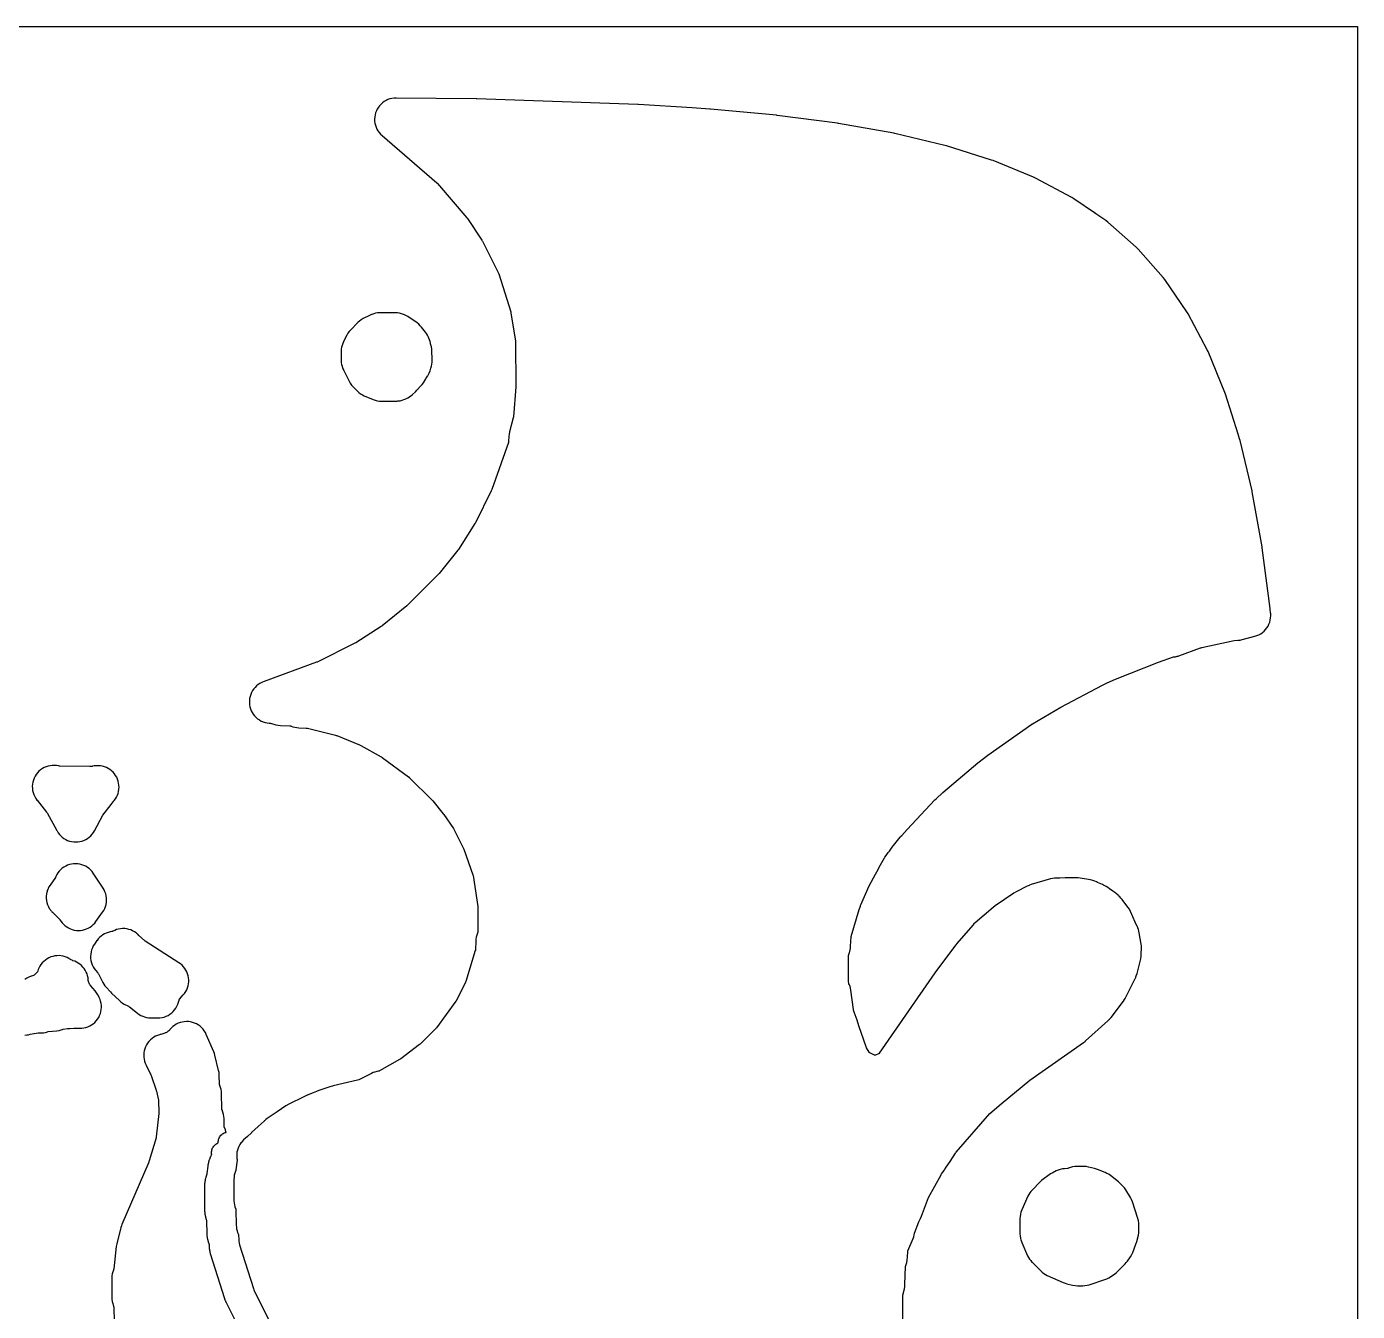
# Model space of a CAD drawing. Header units: millimetres. Extents: x 0 to 300, y 0 to 300.
# Drawn here: x 144.1 to 300, y 149.5 to 300 of the extents above; entities that cross this region are included whole.
import ezdxf

# ---------------------------------------------------------------- set-up
doc = ezdxf.new("R2010")
doc.units = ezdxf.units.MM
doc.layers.add('CUT', color=7, linetype='CONTINUOUS')

msp = doc.modelspace()

# ---------------------------------------------------------------- linework, layer by layer
at = {"layer": 'CUT'}
for points in [[(0, 299.9386), (0.0029, 299.9971), (0.0614, 300), (299.9341, 300), (299.9926, 299.9971), (299.9954, 299.9386), (299.9954, 0.0614), (299.9926, 0.0029), (299.9341, 0), (0.0614, 0), (0.0029, 0.0029), (0, 0.0614)], [(182.3414, 257.8111), (182.8526, 257.2998), (183.0315, 257.1375), (183.2252, 256.9931), (183.4319, 256.8682), (183.6497, 256.7637), (184.6932, 256.3241), (184.7008, 256.3209), (184.935, 256.2357), (185.1765, 256.1742), (185.423, 256.1371), (185.672, 256.1247), (187.2689, 256.125), (187.5203, 256.1378), (187.5995, 256.1499), (187.6274, 256.1513), (187.8556, 256.1846), (188.0799, 256.2389), (188.2981, 256.3135), (188.5086, 256.408), (188.7381, 256.524), (188.931, 256.6325), (189.1135, 256.7576), (189.2842, 256.8983), (189.6543, 257.2319), (189.8215, 257.3976), (190.2915, 257.9093), (190.4439, 258.0919), (190.5782, 258.2881), (190.8569, 258.7399), (190.9187, 258.8215), (191.0604, 259.0589), (191.0798, 259.1014), (191.1189, 259.1648), (191.2586, 259.4245), (191.3668, 259.6989), (191.4643, 259.9964), (191.4643, 259.9965), (191.526, 260.2194), (191.5669, 260.447), (191.5866, 260.6774), (191.5983, 260.9774), (191.5997, 261.1223), (191.5997, 261.1227), (191.5997, 261.1242), (191.5838, 261.9575), (191.5838, 261.9577), (191.5838, 261.9598), (191.5639, 262.2303), (191.5148, 262.4971), (191.5071, 262.5293), (191.5031, 262.551), (191.4271, 262.8614), (191.41, 262.9328), (191.4081, 262.9393), (191.3686, 263.1005), (191.3073, 263.3106), (191.2279, 263.5145), (191.1309, 263.7107), (191.0397, 263.8767), (190.9312, 264.0558), (190.808, 264.2253), (190.3673, 264.7811), (190.2045, 264.9668), (190.0242, 265.1355), (189.8282, 265.2856), (188.7519, 266.0283), (188.5246, 266.1679), (188.2838, 266.2824), (188.2637, 266.2907), (188.0302, 266.3736), (187.7896, 266.4329), (187.5443, 266.4681), (187.2967, 266.4789), (185.4344, 266.4676), (185.2053, 266.4557), (184.9783, 266.4228), (184.7552, 266.3693), (184.538, 266.2955), (184.5181, 266.2866), (184.4914, 266.2776), (184.2754, 266.1808), (183.5352, 265.8058), (183.3039, 265.6728), (183.0882, 265.5158), (182.8904, 265.3368), (182.887, 265.3333), (182.0576, 264.4978), (181.8809, 264.2998), (181.7262, 264.0842), (181.5953, 263.8534), (181.2224, 263.1068), (181.2186, 263.0991), (181.2156, 263.0932), (181.1219, 262.8814), (181.0481, 262.662), (180.995, 262.4366), (180.963, 262.2073), (180.9523, 261.9759), (180.9524, 260.8945), (180.9632, 260.6634), (180.9952, 260.4344), (181.0483, 260.2093), (181.0558, 260.1867), (181.0593, 260.1723), (181.1333, 259.9544), (181.1441, 259.9303), (181.1468, 259.9223), (181.2398, 259.7148), (181.873, 258.4576), (182.0049, 258.2271), (182.1605, 258.0119), (182.338, 257.8145), (182.3389, 257.8135)], [(147.9287, 205.3874), (148.094, 205.2089), (148.2758, 205.0473), (148.4724, 204.9041), (148.682, 204.7807), (148.9027, 204.6783), (149.1322, 204.5978), (149.3685, 204.54), (149.6093, 204.5054), (149.8523, 204.4944), (150.0952, 204.507), (150.3357, 204.5432), (150.5716, 204.6026), (150.8006, 204.6847), (151.0205, 204.7886), (151.2293, 204.9134), (151.425, 205.0579), (151.6057, 205.2207), (151.7697, 205.4003), (151.9155, 205.595), (152.0417, 205.803), (153.0334, 207.6324), (153.9815, 208.8691), (154.226, 209.188), (154.2646, 209.2384), (154.2805, 209.2591), (154.3509, 209.3449), (154.495, 209.5388), (154.6196, 209.7458), (154.7237, 209.9638), (154.8063, 210.1908), (154.8665, 210.4248), (154.9039, 210.6634), (154.9181, 210.9046), (154.909, 211.146), (154.8766, 211.3854), (154.8212, 211.6205), (154.7434, 211.8492), (154.6439, 212.0694), (154.5236, 212.2788), (154.3836, 212.4758), (154.2253, 212.6582), (154.0502, 212.8246), (153.8598, 212.9733), (153.6559, 213.1028), (153.4405, 213.2122), (153.2155, 213.3002), (152.9831, 213.3661), (152.7454, 213.4092), (152.5046, 213.4292), (152.2631, 213.4259), (152.023, 213.3992), (151.8281, 213.3583), (151.8264, 213.3582), (151.8182, 213.3575), (151.7694, 213.3539), (151.5156, 213.3347), (147.9752, 213.3661), (147.9588, 213.3667), (147.8424, 213.3946), (147.5989, 213.4402), (147.352, 213.4616), (147.1042, 213.4584), (146.858, 213.4306), (146.6157, 213.3787), (146.3798, 213.303), (146.1525, 213.2043), (145.9361, 213.0836), (145.7327, 212.942), (145.5443, 212.7811), (145.3727, 212.6022), (145.2198, 212.4073), (145.0868, 212.1982), (144.9753, 211.9769), (144.8861, 211.7457), (144.8203, 211.5068), (144.7785, 211.2625), (144.7611, 211.0154), (144.7682, 210.7677), (144.7998, 210.5219), (144.8556, 210.2805), (144.935, 210.0457), (145.0372, 209.82), (145.1613, 209.6055), (145.3061, 209.4044), (145.3183, 209.3891), (146.4258, 208.0004), (146.4291, 207.9962), (146.4748, 207.9282), (146.4842, 207.9121), (147.6192, 205.8514), (147.654, 205.7882), (147.7816, 205.5811)], [(149.0053, 194.4218), (149.2227, 194.319), (149.4489, 194.2375), (149.6819, 194.1782), (149.9196, 194.1415), (150.1596, 194.1278), (150.3999, 194.1373), (150.6381, 194.1698), (150.8722, 194.225), (151.0998, 194.3025), (151.319, 194.4014), (151.5276, 194.521), (151.7238, 194.6601), (151.9057, 194.8173), (152.0716, 194.9913), (152.2201, 195.1805), (152.9947, 196.2715), (153.1289, 196.4821), (153.2415, 196.7051), (153.3313, 196.9382), (153.3973, 197.1791), (153.439, 197.4254), (153.4558, 197.6746), (153.4478, 197.9243), (153.4148, 198.1719), (153.3574, 198.4149), (153.2759, 198.6511), (153.1713, 198.8779), (153.0446, 199.0931), (151.9044, 200.8257), (151.7603, 201.0228), (151.5978, 201.205), (151.4182, 201.3704), (151.2234, 201.5176), (151.0151, 201.645), (150.7954, 201.7515), (150.5664, 201.836), (150.3302, 201.8979), (150.0891, 201.9363), (149.8453, 201.9511), (149.6014, 201.9421), (149.3594, 201.9093), (149.1218, 201.853), (148.8909, 201.7738), (148.6687, 201.6725), (148.4575, 201.55), (148.2593, 201.4075), (148.0759, 201.2463), (147.9091, 201.068), (147.7605, 200.8743), (147.6315, 200.667), (147.5233, 200.4481), (147.5225, 200.4462), (147.5142, 200.4282), (147.474, 200.3565), (147.463, 200.3399), (146.8413, 199.4504), (146.7122, 199.2452), (146.7115, 199.2438), (146.7106, 199.2425), (146.675, 199.1711), (146.6035, 199.0284), (146.6024, 199.0255), (146.601, 199.0228), (146.5674, 198.9345), (146.5164, 198.8022), (146.5152, 198.7976), (146.5135, 198.7933), (146.4873, 198.6969), (146.4516, 198.5685), (146.4506, 198.5624), (146.4489, 198.5564), (146.4319, 198.4556), (146.4098, 198.3297), (146.4092, 198.3219), (146.4079, 198.3143), (146.4007, 198.2114), (146.3913, 198.088), (146.3915, 198.0786), (146.3908, 198.0694), (146.3938, 197.9661), (146.3963, 197.8456), (146.3976, 197.8347), (146.3979, 197.8239), (146.4109, 197.7217), (146.4247, 197.6048), (146.4274, 197.5925), (146.4289, 197.5803), (146.4518, 197.4805), (146.4764, 197.3679), (146.4807, 197.3545), (146.4838, 197.341), (146.5161, 197.2446), (146.5507, 197.1371), (146.5569, 197.1227), (146.5618, 197.1081), (146.603, 197.0163), (146.647, 196.9146), (146.6554, 196.8996), (146.6623, 196.8841), (146.7118, 196.7976), (146.7645, 196.7025), (146.7751, 196.687), (146.7843, 196.671), (146.8414, 196.5907), (146.9019, 196.5028), (146.915, 196.4872), (146.9266, 196.4709), (146.9906, 196.3975), (147.0581, 196.3173), (147.0737, 196.302), (147.0879, 196.2857), (147.1578, 196.2198), (147.2314, 196.1478), (147.2497, 196.1331), (147.2665, 196.1172), (147.3826, 196.0181), (147.3885, 196.0123), (147.9774, 195.4063), (147.989, 195.3938), (148.0337, 195.3392), (148.0436, 195.3254), (148.118, 195.2165), (148.2631, 195.0248), (148.426, 194.8479), (148.6051, 194.6875), (148.7988, 194.545)], [(151.8919, 189.886), (152.0253, 189.6696), (152.18, 189.4679), (152.422, 189.1834), (152.437, 189.1647), (152.4917, 189.082), (152.5031, 189.0609), (153.0118, 188.0428), (153.1242, 187.8416), (153.2547, 187.6516), (153.4021, 187.4745), (153.9032, 186.9257), (154.0314, 186.7953), (154.9676, 185.9098), (155.1446, 185.7574), (155.3351, 185.6222), (155.5373, 185.5054), (156.0413, 185.2448), (156.0579, 185.2357), (156.1237, 185.1933), (156.1389, 185.1819), (157.0919, 184.4307), (157.2832, 184.294), (157.4865, 184.1759), (157.7, 184.0773), (157.9219, 183.9993), (158.1501, 183.9425), (158.3826, 183.9073), (158.6174, 183.8942), (159.4628, 183.8867), (159.714, 183.8971), (159.9629, 183.9327), (160.2069, 183.9931), (160.4437, 184.0777), (160.6707, 184.1857), (160.8858, 184.3159), (161.0867, 184.4671), (161.2713, 184.6376), (161.438, 184.8259), (161.5848, 185.0299), (161.7105, 185.2477), (161.8136, 185.477), (161.8932, 185.7155), (161.9484, 185.9607), (161.9504, 185.9721), (161.954, 185.9902), (161.9638, 186.0266), (161.9862, 186.0569), (161.9982, 186.0709), (162.4517, 186.5777), (162.6031, 186.7643), (162.736, 186.9645), (162.849, 187.1766), (162.9411, 187.3985), (163.0114, 187.6282), (163.0595, 187.8637), (163.0846, 188.1026), (163.0868, 188.3429), (163.0658, 188.5822), (163.022, 188.8185), (162.9556, 189.0494), (162.8675, 189.2729), (162.7582, 189.487), (162.629, 189.6895), (162.4809, 189.8787), (162.3153, 190.0528), (162.1337, 190.2102), (161.9379, 190.3495), (157.9987, 192.8747), (157.9844, 192.8843), (157.9281, 192.9278), (157.9151, 192.9392), (157.2514, 193.5488), (157.1122, 193.6768), (157.099, 193.6888), (156.9148, 193.8424), (156.7168, 193.9776), (156.5067, 194.0933), (156.2864, 194.1882), (156.0581, 194.2617), (155.8238, 194.3129), (155.5857, 194.3414), (155.3459, 194.347), (155.1068, 194.3295), (154.8703, 194.2893), (154.6389, 194.2265), (154.4145, 194.1419), (154.1992, 194.0362), (154.1383, 194.0025), (154.095, 193.9975), (153.8659, 193.9597), (153.6412, 193.9008), (153.4229, 193.8213), (153.213, 193.7219), (153.0132, 193.6034), (152.8253, 193.467), (152.6508, 193.3136), (152.4914, 193.1448), (152.3482, 192.9618), (152.3309, 192.9374), (152.0455, 192.5354), (151.909, 192.3209), (151.7951, 192.0936), (151.7048, 191.856), (151.6391, 191.6104), (151.5987, 191.3594), (151.584, 191.1057), (151.5951, 190.8517), (151.632, 190.6002), (151.6942, 190.3537), (151.7811, 190.1148)], [(261.8771, 155.2919), (262.9114, 154.2512), (263.0797, 154.0966), (263.2615, 153.9581), (263.4551, 153.8367), (263.659, 153.7335), (265.5295, 152.8921), (265.7451, 152.8069), (265.9676, 152.742), (266.6314, 152.5815), (266.9241, 152.529), (267.2209, 152.5115), (267.8168, 152.512), (268.079, 152.526), (268.3383, 152.5674), (268.5918, 152.6358), (270.4155, 153.2322), (270.6461, 153.3205), (270.867, 153.4311), (271.0758, 153.5629), (271.5872, 153.9223), (271.7627, 154.0577), (271.9256, 154.208), (272.7749, 155.0651), (272.922, 155.2271), (273.0543, 155.4014), (273.4097, 155.9145), (273.5579, 156.1568), (273.6776, 156.4142), (274.0587, 157.3726), (274.1656, 157.7088), (274.3392, 158.4267), (274.3918, 158.7194), (274.4092, 159.0163), (274.4087, 159.6132), (274.3948, 159.8747), (274.3536, 160.1333), (274.2856, 160.3862), (273.6509, 162.3326), (273.5423, 162.6088), (273.4017, 162.8702), (272.8582, 163.7512), (272.7046, 163.9725), (272.5281, 164.176), (272.1694, 164.5472), (272.0264, 164.6839), (271.873, 164.8088), (271.022, 165.4479), (270.8409, 165.5719), (270.6496, 165.6795), (270.4496, 165.7699), (269.5517, 166.1293), (269.208, 166.2387), (268.4961, 166.4102), (268.2031, 166.4625), (267.9059, 166.4796), (267.1299, 166.4781), (266.8773, 166.4648), (266.6274, 166.4261), (266.3827, 166.3623), (266.1457, 166.2741), (266.1321, 166.2683), (266.1271, 166.2662), (266.0811, 166.2507), (266.0524, 166.2465), (266.0281, 166.2444), (265.6906, 166.224), (265.4398, 166.1961), (265.193, 166.1431), (264.9529, 166.0654), (264.7218, 165.964), (264.2321, 165.7188), (264.0504, 165.6181), (263.8776, 165.5027), (263.1347, 164.9605), (262.9699, 164.8292), (262.8167, 164.6845), (261.8836, 163.7254), (261.7374, 163.5613), (261.6062, 163.385), (261.491, 163.1978), (261.3927, 163.0013), (260.6763, 161.3967), (260.6742, 161.3921), (260.58, 161.147), (260.5119, 160.8935), (260.4708, 160.6341), (260.4571, 160.3719), (260.4577, 158.6127), (260.4714, 158.3522), (260.5122, 158.0945), (260.5796, 157.8425), (260.5843, 157.8302), (260.5905, 157.8075), (260.6838, 157.5654), (261.3657, 156.0371), (261.4673, 155.8346), (261.5868, 155.6421), (261.7232, 155.4613), (261.8755, 155.2935)]]:
    msp.add_lwpolyline(points, close=True, dxfattribs=at)
for points in [[(246.7102, 144.9307), (246.7522, 151.3763), (246.7559, 151.4082), (246.7599, 151.4282), (246.93, 152.1712), (246.9738, 152.4198), (246.9923, 152.6715), (247.0403, 154.7568), (247.0455, 154.7725), (247.1326, 155.0143), (247.2055, 155.2538), (247.2541, 155.4994), (247.2609, 155.571), (247.2654, 155.5937), (247.2887, 155.8107), (247.3372, 156.5783), (247.3383, 156.5908), (247.9454, 158.0358), (248.0272, 158.2598), (248.0873, 158.4906), (248.1162, 158.671), (248.6269, 160.01), (248.8252, 160.3933), (248.9448, 160.6619), (249.7688, 162.8514), (251.2258, 165.5147), (251.2526, 165.5611), (251.2814, 165.6062), (251.5671, 166.0325), (251.6159, 166.1052), (251.8096, 166.3943), (252.2735, 167.0864), (252.9137, 168.0416), (252.9575, 168.1027), (253.0051, 168.1609), (256.9536, 172.6926), (258.2735, 173.8192), (261.6278, 176.592), (267.9222, 181.0122), (268.1328, 181.1801), (268.1631, 181.204), (270.7592, 183.5303), (270.9277, 183.6964), (270.9795, 183.7581), (270.9818, 183.7604), (271.1324, 183.9405), (272.5822, 185.8502), (272.7128, 186.0398), (272.7731, 186.1472), (272.8261, 186.2415), (273.9708, 188.5192), (273.9821, 188.5455), (273.9883, 188.5577), (274.0988, 188.8124), (274.1805, 189.0778), (274.6083, 190.8049), (274.6632, 191.1032), (274.6817, 191.4059), (274.6817, 191.4188), (274.7037, 192.0191), (274.7001, 192.2725), (274.6709, 192.5243), (274.4501, 193.8404), (274.4069, 194.045), (274.3467, 194.2454), (274.27, 194.44), (274.2215, 194.5492), (274.211, 194.577), (273.9681, 195.1209), (273.4145, 196.3696), (273.2806, 196.6293), (273.1174, 196.8717), (272.4386, 197.7624), (272.3004, 197.9283), (272.1485, 198.0816), (272.0077, 198.2011), (271.9588, 198.2549), (271.7714, 198.4233), (271.568, 198.572), (271.3381, 198.7229), (270.9681, 199.0104), (270.7651, 199.1525), (270.549, 199.2739), (270.2547, 199.4204), (270.1176, 199.498), (269.5668, 199.7631), (269.4516, 199.8205), (269.2237, 199.9201), (268.987, 199.9967), (268.7439, 200.0493), (267.5111, 200.2527), (267.2977, 200.2785), (267.083, 200.2859), (266.3239, 200.2795), (266.1542, 200.2969), (265.9533, 200.3094), (265.7521, 200.3057), (265.1341, 200.2694), (264.7327, 200.2659), (264.501, 200.2532), (264.2716, 200.2191), (264.0463, 200.1638), (261.7871, 199.4971), (261.5767, 199.4247), (261.5371, 199.407), (261.5304, 199.4047), (261.3188, 199.31), (260.032, 198.6611), (259.7595, 198.5014), (259.7574, 198.4999), (257.5521, 197.0123), (257.323, 196.8377), (255.2058, 195.0224), (255.0672, 194.8941), (254.9386, 194.7557), (253.0701, 192.5855), (252.97, 192.4614), (250.5599, 189.2716), (250.4956, 189.1826), (243.9907, 179.7377), (243.9796, 179.7223), (243.9533, 179.6914), (243.9169, 179.6735), (243.8992, 179.6664), (243.5405, 179.5329), (243.5235, 179.527), (243.4863, 179.5172), (243.4499, 179.5294), (243.4333, 179.5364), (242.8852, 179.7816), (242.8677, 179.79), (242.8317, 179.8108), (242.8073, 179.8444), (242.7972, 179.861), (242.4872, 180.3975), (242.1881, 181.264), (241.6005, 182.9665), (241.3778, 183.6115), (241.0544, 184.5484), (240.9698, 184.8021), (240.9563, 184.859), (240.9534, 184.8777), (240.6522, 187.1471), (240.6158, 187.3541), (240.5622, 187.5573), (240.4917, 187.7552), (240.4359, 187.8933), (240.3867, 188.1843), (240.3775, 189.8765), (240.3749, 190.3571), (240.3739, 190.5396), (240.3729, 190.726), (240.3738, 191.1395), (240.3746, 191.1479), (240.3751, 191.1526), (240.383, 191.1922), (240.3881, 191.2103), (240.4866, 191.5297), (240.4962, 191.5689), (240.5198, 191.6471), (240.5733, 191.8561), (240.6086, 192.069), (240.6107, 192.0962), (240.6283, 192.2982), (240.6729, 193.3643), (240.6732, 193.3696), (240.6735, 193.3721), (240.6805, 193.4104), (241.6475, 196.578), (241.7703, 196.9802), (241.7802, 197.0127), (241.7808, 197.0147), (241.8019, 197.0769), (241.8281, 197.1414), (242.8106, 199.3726), (243.553, 200.7397), (243.849, 201.2848), (243.8562, 201.2981), (244.1381, 201.8171), (244.6034, 202.6556), (244.6395, 202.7154), (244.7891, 202.9127), (245.0447, 203.25), (245.1661, 203.4102), (245.5128, 203.8676), (246.4242, 205.0615), (246.484, 205.1293), (246.6082, 205.2622), (246.9343, 205.6114), (247.2711, 205.972), (250.4919, 209.4206), (250.6361, 209.5631), (251.4398, 210.2847), (255.544, 213.7483), (256.7007, 214.6635), (261.8641, 218.2955), (261.9034, 218.3219), (261.905, 218.3229), (261.9456, 218.3479), (265.2615, 220.2987), (270.1427, 222.8649), (270.6651, 223.1261), (271.665, 223.5664), (276.6914, 225.5756), (278.4691, 226.1683), (278.5492, 226.1781), (278.6191, 226.1907), (278.685, 226.1998), (278.7482, 226.2139), (278.8235, 226.2275), (278.8679, 226.2407), (278.8876, 226.2451), (278.9857, 226.2758), (279.0906, 226.307), (281.6182, 227.2163), (281.6902, 227.2397), (281.7636, 227.2584), (285.5675, 228.102), (285.9978, 228.1254), (286.2461, 228.1514), (286.4906, 228.2021), (286.5009, 228.2047), (287.9763, 228.5881), (288.2164, 228.6636), (288.4477, 228.7628), (288.6679, 228.8848), (288.8746, 229.0283), (289.0659, 229.1919), (289.2398, 229.3739), (289.3945, 229.5725), (289.5285, 229.7856), (289.6403, 230.0111), (289.7289, 230.2467), (289.7934, 230.49), (289.8331, 230.7385), (289.8475, 230.9898), (289.8367, 231.2413), (289.8321, 231.29), (289.7874, 231.7661), (289.7772, 231.8572), (288.8481, 238.9502), (288.8304, 239.0646), (287.682, 245.5018), (287.6525, 245.6431), (286.2482, 251.5265), (286.2011, 251.6968), (286.0246, 252.2574), (284.5456, 256.9553), (284.4732, 257.1552), (282.5101, 261.9297), (282.4045, 262.1543), (280.1706, 266.3485), (280.0249, 266.5885), (277.421, 270.3801), (277.2336, 270.6202), (274.2985, 273.9419), (274.0782, 274.162), (270.7528, 277.0931), (270.5148, 277.2786), (269.3384, 278.0863), (269.3342, 278.0892), (269.3142, 278.103), (269.3141, 278.103), (266.7952, 279.8325), (266.5556, 279.978), (262.2905, 282.2502), (262.0649, 282.3563), (257.3251, 284.3031), (257.1256, 284.3754), (251.8408, 286.0382), (251.6705, 286.0852), (245.8132, 287.4824), (245.6721, 287.5118), (239.2173, 288.663), (239.1029, 288.6807), (232.0273, 289.607), (231.9363, 289.6172), (224.2172, 290.3414), (224.1461, 290.3471), (222.0597, 290.4829), (215.7796, 290.8917), (215.704, 290.8955), (196.826, 291.5513), (196.7593, 291.5528), (187.3789, 291.6282), (187.1352, 291.6182), (186.8937, 291.5846), (186.6565, 291.5276), (186.4261, 291.4477), (186.2045, 291.3458), (185.9939, 291.2228), (185.7963, 291.0798), (185.6136, 290.9183), (185.4475, 290.7397), (185.2996, 290.5458), (185.1712, 290.3384), (185.0637, 290.1194), (184.9781, 289.8911), (184.9151, 289.6555), (184.8753, 289.4148), (184.8592, 289.1715), (184.8669, 288.9277), (184.8983, 288.6858), (184.9531, 288.4482), (185.0308, 288.217), (185.1307, 287.9945), (185.2518, 287.7828), (185.3929, 287.5838), (185.5528, 287.3996), (185.7298, 287.2319), (192.1561, 281.7115), (192.1598, 281.7082), (192.2123, 281.656), (192.2235, 281.6435), (195.6655, 277.6192), (195.7094, 277.5646), (195.7501, 277.5076), (197.4373, 274.988), (197.4771, 274.9242), (197.5129, 274.858), (199.3771, 271.1309), (199.3793, 271.1263), (199.4085, 271.0548), (199.4142, 271.0382), (200.8117, 266.5784), (200.813, 266.5738), (200.8296, 266.5037), (200.8325, 266.4875), (201.3509, 263.1524), (201.3609, 263.0682), (201.3649, 262.9835), (201.4245, 257.9221), (201.4238, 257.8651), (201.4204, 257.8082), (201.1238, 254.2797), (201.1232, 254.2742), (201.1093, 254.1915), (201.105, 254.173), (200.6691, 252.5191), (200.6183, 252.279), (200.5913, 252.0351), (200.553, 251.412), (200.5516, 251.3949), (200.5459, 251.3581), (200.5368, 251.3218), (200.5317, 251.306), (198.5926, 245.7631), (198.5652, 245.6921), (198.5334, 245.6231), (196.6635, 241.888), (196.6342, 241.8331), (196.6021, 241.7798), (194.6807, 238.7727), (194.6453, 238.7203), (194.6071, 238.6698), (192.427, 235.9446), (192.3838, 235.8936), (192.3378, 235.8451), (188.7308, 232.2493), (188.6873, 232.2081), (188.6417, 232.1691), (185.7594, 229.8226), (185.7053, 229.7811), (185.6489, 229.7428), (182.6696, 227.8381), (182.6159, 227.8057), (182.5606, 227.7762), (178.1945, 225.5934), (178.1332, 225.565), (178.0705, 225.54), (171.9142, 223.2908), (171.7315, 223.2158), (171.6456, 223.1765), (171.4283, 223.0638), (171.2231, 222.9305), (171.0319, 222.7778), (170.8566, 222.6071), (170.6988, 222.42), (170.56, 222.2185), (170.4416, 222.0043), (170.3447, 221.7796), (170.2703, 221.5465), (170.219, 221.3072), (170.1913, 221.0641), (170.1875, 220.8194), (170.2077, 220.5755), (170.2516, 220.3348), (170.3189, 220.0995), (170.4088, 219.8719), (170.5206, 219.6542), (170.6531, 219.4484), (170.8051, 219.2566), (170.9751, 219.0806), (171.1615, 218.9221), (171.3625, 218.7825), (171.5762, 218.6632), (171.8005, 218.5654), (172.0333, 218.4901), (172.2724, 218.4378), (172.5154, 218.4091), (172.6303, 218.4013), (172.6674, 218.3953), (172.6837, 218.3915), (173.3073, 218.2305), (173.5712, 218.1774), (173.8393, 218.153), (174.9306, 218.1125), (174.9478, 218.1115), (174.9848, 218.1067), (175.0198, 218.0953), (175.036, 218.0888), (175.08, 218.0699), (175.2955, 217.9889), (175.5176, 217.928), (175.7444, 217.8879), (175.9739, 217.8687), (176.8627, 217.8358), (176.8822, 217.8345), (176.9656, 217.8227), (176.9846, 217.8185), (180.2713, 216.9981), (180.3494, 216.9757), (180.4259, 216.9481), (183.098, 215.8773), (183.1676, 215.8468), (183.2351, 215.812), (185.6119, 214.4869), (185.6755, 214.4488), (185.7365, 214.4069), (188.8483, 212.124), (188.8521, 212.1211), (188.9075, 212.074), (188.9195, 212.0626), (191.5973, 209.3935), (191.6392, 209.3496), (191.6788, 209.3035), (192.906, 207.8017), (192.9399, 207.7582), (192.9718, 207.7132), (194.0889, 206.0541), (194.1283, 205.9914), (194.1638, 205.9263), (195.2381, 203.8022), (195.2694, 203.7352), (195.2965, 203.6664), (196.3738, 200.6601), (196.3794, 200.6433), (196.3984, 200.5689), (196.4015, 200.5514), (196.9656, 196.9478), (196.9662, 196.9429), (196.9723, 196.8671), (196.9727, 196.8499), (196.9665, 194.0463), (196.966, 194.0269), (196.9616, 193.9854), (196.9529, 193.9446), (196.9475, 193.9261), (196.8324, 193.5693), (196.7722, 193.3483), (196.7324, 193.1228), (196.7135, 192.8946), (196.6757, 191.8754), (196.6753, 191.8701), (196.6692, 191.8189), (196.6636, 191.7928), (196.6572, 191.7697), (195.5548, 188.1686), (195.5531, 188.1636), (195.5238, 188.0891), (195.5161, 188.0727), (194.4422, 185.9213), (194.4397, 185.9166), (194.3973, 185.8464), (194.3866, 185.8311), (192.1207, 182.7425), (192.1178, 182.7387), (192.0701, 182.6827), (192.0586, 182.6706), (190.2505, 180.8627), (190.1901, 180.8064), (190.126, 180.7544), (187.9325, 179.098), (187.8658, 179.0511), (187.7961, 179.0089), (185.4358, 177.6887), (185.4195, 177.6801), (185.3832, 177.6643), (185.3455, 177.652), (185.3276, 177.6476), (185.1065, 177.5992), (184.9016, 177.5451), (184.702, 177.4739), (184.5092, 177.386), (183.0007, 176.6196), (182.8586, 176.5938), (180.0238, 175.9292), (179.9224, 175.899), (179.7467, 175.8512), (178.3243, 175.3778), (178.0666, 175.2758), (177.6725, 175.094), (176.9431, 174.8291), (176.9107, 174.8152), (176.8974, 174.8104), (176.631, 174.6955), (174.7481, 173.7508), (174.6397, 173.6873), (174.6075, 173.6708), (174.5392, 173.6284), (174.4692, 173.5874), (174.4676, 173.5864), (173.4374, 172.89), (172.2842, 172.1104), (172.2817, 172.1087), (172.1296, 171.9973), (172.128, 171.9959), (172.1255, 171.9941), (172.0839, 171.9585), (172.083, 171.9579), (172.078, 171.9535), (171.9823, 171.8716), (171.9436, 171.8359), (171.9293, 171.8234), (171.9037, 171.7991), (171.2026, 171.152), (170.458, 170.4648), (170.4358, 170.4443), (169.967, 170.0116), (169.5123, 169.5919), (169.3454, 169.4225), (169.2165, 169.2639), (169.1953, 169.2379), (169.0635, 169.04), (168.951, 168.8303), (168.859, 168.611), (168.7883, 168.3839), (168.7395, 168.1511), (168.713, 167.9147), (168.7091, 167.6769), (168.7278, 167.4398), (168.7319, 167.4163), (168.7321, 167.4139), (168.7487, 167.2898), (168.7451, 167.2349), (168.614, 166.0877), (168.6115, 166.0695), (168.6037, 166.0323), (168.5924, 165.9959), (168.586, 165.9793), (168.5674, 165.9341), (168.4848, 165.702), (168.4255, 165.4628), (168.39, 165.2189), (168.3787, 164.9727), (168.3806, 164.4162), (168.3872, 162.4794), (168.3995, 162.2403), (168.4346, 162.0034), (168.4921, 161.771), (168.5717, 161.5452), (168.5877, 161.506), (168.5999, 161.4684), (168.6046, 161.4292), (168.6055, 161.41), (168.648, 159.608), (168.6626, 159.3906), (168.6961, 159.1753), (168.7482, 158.9638), (168.8186, 158.7576), (168.8819, 158.5954), (168.889, 158.5756), (168.9005, 158.5336), (168.9074, 158.4907), (168.909, 158.4697), (168.9377, 157.9301), (168.9577, 157.721), (168.9952, 157.5143), (169.0498, 157.3114), (170.6597, 152.2036), (170.7266, 152.0174), (170.808, 151.8371), (170.8412, 151.7708), (173.2515, 146.9494)], [(143.8833, 181.8824), (144.1081, 181.8927), (144.331, 181.9233), (144.5192, 181.9666), (145.4642, 182.1213), (145.8555, 182.1354), (146.0888, 182.1548), (146.3192, 182.196), (146.5448, 182.2585), (146.6049, 182.2814), (147.6468, 182.3924), (147.8914, 182.4308), (148.1309, 182.4932), (148.3631, 182.5789), (148.3798, 182.5861), (148.8709, 182.6527), (149.1502, 182.6656), (149.6183, 182.6757), (150.3223, 182.6658), (150.5659, 182.6743), (150.8075, 182.7065), (151.0448, 182.762), (151.2756, 182.8404), (151.4976, 182.9409), (151.7089, 183.0625), (151.9072, 183.2041), (152.0909, 183.3644), (152.258, 183.5417), (152.4071, 183.7346), (152.5367, 183.941), (152.6456, 184.159), (152.7328, 184.3867), (152.7973, 184.6217), (152.8387, 184.8619), (152.8565, 185.105), (152.8505, 185.3486), (152.8208, 185.5906), (152.7677, 185.8284), (152.6917, 186.06), (152.5935, 186.2831), (152.5881, 186.2939), (152.5806, 186.309), (152.4478, 186.5747), (152.2968, 186.836), (152.1155, 187.0773), (151.5969, 187.6867), (151.558, 187.7347), (151.5461, 187.7503), (151.479, 187.8471), (151.4245, 187.9451), (151.3799, 188.048), (151.3458, 188.1548), (151.3223, 188.2644), (151.3023, 188.4429), (151.3008, 188.4427), (151.2855, 188.5822), (151.2377, 188.8133), (151.1682, 189.0389), (151.0779, 189.2569), (150.9673, 189.4655), (150.8376, 189.6627), (150.6898, 189.8468), (150.5254, 190.0161), (150.3457, 190.1692), (150.1524, 190.3046), (149.9472, 190.4212), (149.7319, 190.5179), (149.518, 190.5907), (149.4107, 190.6333), (149.3124, 190.6839), (149.1636, 190.7799), (149.1621, 190.7775), (149.056, 190.8459), (148.8382, 190.9578), (148.6106, 191.0479), (148.3752, 191.1153), (148.1343, 191.1593), (147.8903, 191.1796), (147.6454, 191.1759), (147.4022, 191.1482), (147.1627, 191.0969), (146.9295, 191.0224), (146.7046, 190.9255), (146.4904, 190.807), (146.2887, 190.6682), (146.1016, 190.5102), (145.9308, 190.3347), (145.778, 190.1434), (145.6447, 189.938), (145.5321, 189.7206), (145.4658, 189.5546), (145.4655, 189.5548), (145.4009, 189.3927), (145.3511, 189.2958), (145.2923, 189.2041), (145.2249, 189.1186), (145.1496, 189.0398), (145.0671, 188.9687), (144.9782, 188.9058), (144.8836, 188.8517), (144.7843, 188.8069), (144.676, 188.7701), (144.6307, 188.7571), (144.371, 188.6669), (144.1229, 188.5487), (143.8892, 188.4039)], [(169.877, 145.768), (167.4961, 150.5305), (167.4908, 150.5411), (167.4804, 150.5625), (167.4753, 150.5731), (167.454, 150.6178), (167.449, 150.6286), (167.439, 150.6501), (167.4341, 150.6609), (167.4276, 150.6752), (167.418, 150.6969), (167.3994, 150.7406), (167.3903, 150.7625), (167.3532, 150.8541), (167.3445, 150.8762), (167.3276, 150.9206), (167.3193, 150.9428), (167.314, 150.9576), (167.31, 150.9688), (167.3022, 150.9912), (167.2984, 151.0025), (167.2826, 151.0493), (167.2789, 151.0606), (167.2715, 151.0832), (167.2679, 151.0945), (165.6827, 156.1241), (165.6789, 156.1361), (165.6716, 156.1603), (165.668, 156.1723), (165.6533, 156.2228), (165.6498, 156.2349), (165.643, 156.2592), (165.6396, 156.2713), (165.6353, 156.2874), (165.629, 156.3118), (165.6169, 156.3608), (165.6111, 156.3853), (165.5891, 156.4831), (165.5791, 156.5325), (165.5611, 156.6317), (165.5532, 156.6815), (165.5395, 156.7808), (165.5363, 156.8058), (165.5304, 156.8559), (165.5278, 156.8809), (165.5262, 156.8975), (165.525, 156.9101), (165.5229, 156.9352), (165.5219, 156.9478), (165.518, 157.0002), (165.5172, 157.0127), (165.5156, 157.0379), (165.5148, 157.0505), (165.5022, 157.287), (165.4944, 157.3608), (165.4922, 157.3708), (165.4637, 157.4571), (165.4499, 157.4947), (165.4455, 157.507), (165.4368, 157.5317), (165.4325, 157.544), (165.4269, 157.5604), (165.4188, 157.5852), (165.403, 157.6351), (165.3953, 157.6601), (165.3661, 157.7598), (165.3525, 157.8103), (165.3275, 157.9119), (165.3161, 157.9629), (165.2966, 158.0599), (165.2875, 158.1114), (165.2714, 158.2147), (165.2645, 158.2665), (165.253, 158.3698), (165.2504, 158.3958), (165.2458, 158.4479), (165.2437, 158.474), (165.2426, 158.4912), (165.2418, 158.5043), (165.2403, 158.5304), (165.2396, 158.5435), (165.2371, 158.5979), (165.2366, 158.6109), (165.2357, 158.6371), (165.2353, 158.6501), (165.2017, 160.0779), (165.1969, 160.1445), (165.1954, 160.1536), (165.1781, 160.218), (165.1378, 160.3436), (165.1205, 160.403), (165.0888, 160.5226), (165.0745, 160.5828), (165.051, 160.695), (165.0399, 160.7551), (165.0209, 160.8758), (165.0129, 160.9364), (165.0002, 161.057), (164.9974, 161.0875), (164.9925, 161.1484), (164.9905, 161.1789), (164.9894, 161.199), (164.9886, 161.2143), (164.9874, 161.2448), (164.9868, 161.2601), (164.985, 161.3237), (164.9846, 161.339), (164.9841, 161.3695), (164.984, 161.3848), (164.9745, 164.1828), (164.9745, 164.1976), (164.9748, 164.2272), (164.975, 164.242), (164.9763, 164.3036), (164.9767, 164.3184), (164.9777, 164.3479), (164.9783, 164.3627), (164.9792, 164.3822), (164.9809, 164.4118), (164.9851, 164.4708), (164.9876, 164.5003), (164.9987, 164.6172), (165.0058, 164.676), (165.0228, 164.793), (165.0328, 164.8513), (165.0544, 164.9611), (165.0672, 165.0188), (165.0957, 165.1336), (165.1113, 165.1907), (165.1452, 165.3032), (165.1541, 165.3314), (165.1725, 165.3876), (165.1821, 165.4156), (165.1886, 165.434), (165.1937, 165.4479), (165.2039, 165.4757), (165.2091, 165.4895), (165.2229, 165.5253), (165.2416, 165.581), (165.2436, 165.5891), (165.2527, 165.6472), (165.3543, 166.5364), (165.3561, 166.551), (165.3598, 166.5801), (165.3617, 166.5947), (165.3701, 166.6552), (165.3723, 166.6698), (165.3767, 166.6988), (165.3789, 166.7133), (165.3821, 166.7324), (165.3872, 166.7613), (165.3981, 166.819), (165.4039, 166.8478), (165.4284, 166.9618), (165.4422, 167.0189), (165.4724, 167.1323), (165.4889, 167.1887), (165.5227, 167.2944), (165.542, 167.3499), (165.5832, 167.4598), (165.6051, 167.5143), (165.6491, 167.6162), (165.6737, 167.6695), (165.7254, 167.7749), (165.7695, 167.8646), (165.7727, 167.8731), (165.7751, 167.8823), (165.7767, 167.8916), (165.7773, 167.9011), (165.777, 167.9106), (165.7702, 167.9627), (165.7607, 168.0801), (165.7628, 168.1979), (165.7764, 168.3149), (165.8014, 168.4301), (165.8376, 168.5422), (165.8846, 168.6502), (165.942, 168.7532), (166.0091, 168.8499), (166.0855, 168.9397), (166.1703, 169.0215), (166.2627, 169.0946), (166.3618, 169.1583), (166.4667, 169.2119), (166.5426, 169.2418), (166.5396, 169.2787), (166.5417, 169.3961), (166.5553, 169.5127), (166.5801, 169.6274), (166.6161, 169.7391), (166.6628, 169.8468), (166.7198, 169.9495), (166.7865, 170.046), (166.8624, 170.1356), (166.9466, 170.2173), (167.0385, 170.2904), (167.137, 170.3542), (167.2413, 170.4081), (167.3504, 170.4515), (167.4603, 170.4832), (167.4432, 170.5628), (167.3799, 170.7686), (167.2992, 170.9682), (167.2802, 171.0099), (167.273, 171.0267), (167.2603, 171.064), (167.255, 171.103), (167.2539, 171.1213), (167.2185, 172.1004), (167.1973, 172.3474), (167.1517, 172.5912), (167.0821, 172.8292), (166.9863, 173.1056), (166.9803, 173.1243), (166.9707, 173.1656), (166.9655, 173.2076), (166.9646, 173.2273), (166.9298, 175.0335), (166.9141, 175.2694), (166.8761, 175.5029), (166.8163, 175.7317), (166.7351, 175.9538), (166.7256, 175.9764), (166.7133, 176.0126), (166.7081, 176.0505), (166.707, 176.0682), (166.6583, 177.2321), (166.6353, 177.4816), (166.5874, 177.7275), (166.1416, 179.5312), (166.0853, 179.7252), (166.0134, 179.914), (165.1457, 181.9441), (165.0379, 182.1654), (164.9088, 182.3751), (164.7598, 182.571), (164.5922, 182.7514), (164.4077, 182.9143), (164.2081, 183.0584), (163.9952, 183.1821), (163.7713, 183.2843), (163.5383, 183.3639), (163.2987, 183.4203), (163.0546, 183.4528), (162.8086, 183.4612), (162.5629, 183.4453), (162.32, 183.4053), (162.0822, 183.3416), (161.8518, 183.2549), (161.6311, 183.1459), (161.4221, 183.0157), (161.227, 182.8656), (161.0475, 182.6971), (160.8856, 182.5117), (160.8822, 182.5075), (160.8693, 182.4927), (160.8272, 182.4469), (160.8032, 182.4221), (160.7596, 182.3791), (160.7454, 182.3658), (160.6564, 182.2902), (160.5651, 182.2269), (160.468, 182.1728), (160.3609, 182.1262), (160.3428, 182.1193), (160.285, 182.0991), (159.8087, 181.9453), (159.7445, 181.9264), (159.6693, 181.9065), (159.4335, 181.8314), (159.2064, 181.7334), (158.99, 181.6134), (158.7866, 181.4727), (158.5981, 181.3125), (158.4263, 181.1344), (158.273, 180.9403), (158.1396, 180.7319), (158.0274, 180.5114), (157.9376, 180.2809), (157.871, 180.0426), (157.8283, 179.7989), (157.8099, 179.5522), (157.816, 179.3049), (157.8465, 179.0594), (157.9011, 178.8181), (157.9793, 178.5833), (158.0803, 178.3575), (158.6578, 177.2206), (158.6599, 177.2164), (158.6877, 177.1506), (158.6931, 177.1353), (159.2629, 175.4272), (159.2787, 175.3758), (159.2923, 175.3237), (159.5452, 174.2515), (159.5493, 174.232), (159.5601, 174.1467), (159.561, 174.1268), (159.5866, 172.8366), (159.5857, 172.759), (159.5796, 172.6816), (159.2784, 169.9644), (159.2762, 169.9475), (159.2615, 169.8756), (159.257, 169.8592), (158.4403, 167.1335), (158.4189, 167.069), (158.394, 167.0059), (155.2631, 159.704), (155.1908, 159.5145), (155.1341, 159.3197), (154.6601, 157.4055), (154.6037, 157.0944), (154.2995, 154.487), (154.2969, 154.4687), (154.2884, 154.4299), (154.2762, 154.3921), (154.2614, 154.3559), (154.1821, 154.1306), (154.1246, 153.8988), (154.0894, 153.6626), (154.077, 153.4241), (154.0673, 151.1822), (154.0793, 150.9271), (154.1172, 150.6746), (154.1806, 150.4273), (154.2899, 150.0769), (154.2946, 150.0605), (154.3024, 150.0241), (154.3068, 149.9871), (154.3076, 149.9705), (154.3517, 148.3835)]]:
    msp.add_lwpolyline(points, dxfattribs=at)

doc.saveas('drawing.dxf')
